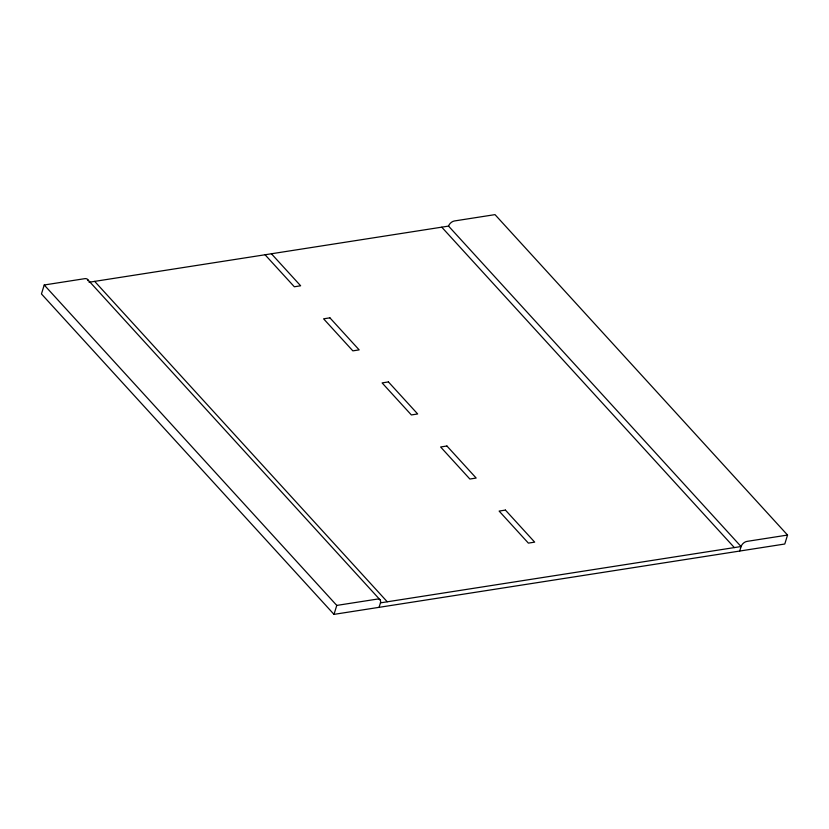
<?xml version="1.0" encoding="UTF-8"?>
<svg xmlns="http://www.w3.org/2000/svg" width="829" height="829" viewBox="0 0 829 829"><rect width="100%" height="100%" fill="white"/><g stroke="black" fill="none" stroke-linecap="round" stroke-linejoin="round"><path stroke-width="1.24" d="M88.102 280.741A5.554 3.461 -42.4 0 0 84.796 278.658L44.217 284.989L41.45 293.943L333.994 614.372L784.783 544.011L787.55 535.057L495.006 214.628L454.437 220.96A5.554 3.461 -42.4 0 0 448.551 226.099L448.541 226.141M94.672 281.373L387.236 601.761M265.073 254.783L294.336 286.772L300.647 285.787L271.394 253.747M441.784 227.198L734.339 547.586M333.994 614.372L336.771 605.419L44.217 284.989M379.071 607.336L380.47 602.818A5.554 3.461 -42.4 0 0 377.34 599.087L336.771 605.419M739.696 551.047L741.095 546.529A5.554 3.461 -42.4 0 1 746.981 541.389L787.55 535.057M89.045 282.254L448.551 226.099L741.085 546.57M380.459 602.859L741.095 546.529M87.563 279.456L380.107 599.885M329.911 317.839L323.59 318.823L352.853 350.864L359.164 349.879L329.911 317.839M388.418 381.92L382.107 382.905L411.36 414.946L417.671 413.961L388.418 381.92M446.924 446.002L440.613 446.986L469.867 479.038L476.178 478.053L446.924 446.002M505.431 510.094L499.12 511.078L528.374 543.119L534.684 542.135L505.431 510.094"/></g></svg>
